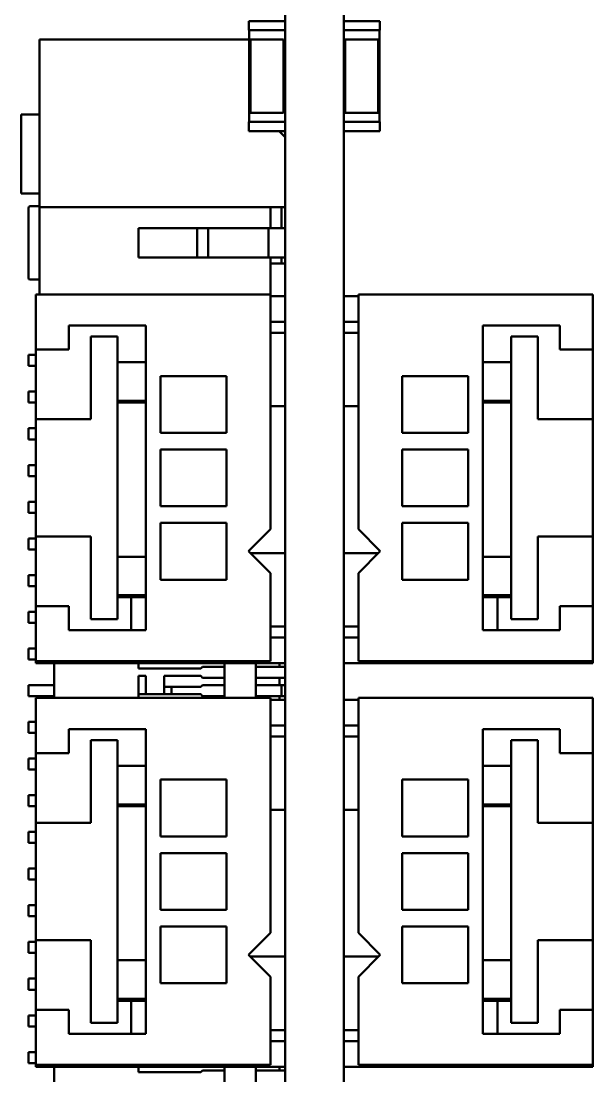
# Model space of a CAD drawing. Header units: millimetres. Extents: x 3137 to 5094, y 789 to 1822.
# Drawn here: x 3410.94 to 3426.54, y 1573.76 to 1602.51 of the extents above; entities that cross this region are included whole.
import ezdxf

# ---------------------------------------------------------------- set-up
doc = ezdxf.new("R2010")
doc.units = ezdxf.units.MM
doc.header["$LTSCALE"] = 1.8
doc.layers.add('외형선(ISO)', color=7, linetype='Continuous', lineweight=50)

msp = doc.modelspace()

# ---------------------------------------------------------------- linework, layer by layer
at = {"layer": '외형선(ISO)'}
for p, q in [((3418.142, 1522.011), (3418.142, 1612.011)), ((3419.742, 1612.011), (3419.742, 1522.011)), ((3418.142, 1602.511), (3417.154, 1602.511)), ((3417.154, 1602.511), (3417.154, 1602.261)), ((3417.154, 1602.261), (3418.142, 1602.261)), ((3417.162, 1602.261), (3417.162, 1599.761)), ((3420.729, 1602.511), (3419.742, 1602.511)), ((3419.742, 1602.261), (3420.729, 1602.261)), ((3420.722, 1599.761), (3420.722, 1602.261)), ((3420.729, 1602.261), (3420.729, 1602.511)), ((3417.162, 1602.011), (3411.442, 1602.011)), ((3411.442, 1597.441), (3411.442, 1602.011)), ((3417.202, 1602.011), (3418.102, 1602.011)), ((3417.202, 1601.261), (3417.202, 1602.011)), ((3418.102, 1601.261), (3418.102, 1602.011)), ((3420.682, 1602.011), (3419.782, 1602.011)), ((3419.782, 1602.011), (3419.782, 1601.261)), ((3420.682, 1602.011), (3420.682, 1601.261)), ((3417.202, 1601.261), (3417.202, 1600.761)), ((3418.102, 1601.261), (3418.102, 1600.761)), ((3419.782, 1600.761), (3419.782, 1601.261)), ((3420.682, 1600.761), (3420.682, 1601.261)), ((3417.202, 1600.011), (3417.202, 1600.761)), ((3418.102, 1600.011), (3418.102, 1600.761)), ((3419.782, 1600.761), (3419.782, 1600.011)), ((3420.682, 1600.761), (3420.682, 1600.011)), ((3410.942, 1599.961), (3411.442, 1599.961)), ((3410.942, 1597.811), (3410.942, 1599.961)), ((3417.202, 1600.011), (3418.102, 1600.011)), ((3420.682, 1600.011), (3419.782, 1600.011)), ((3418.142, 1599.761), (3417.154, 1599.761)), ((3417.154, 1599.761), (3417.154, 1599.511)), ((3420.729, 1599.761), (3419.742, 1599.761)), ((3420.729, 1599.511), (3420.729, 1599.761)), ((3417.154, 1599.511), (3418.142, 1599.511)), ((3418.142, 1599.351), (3417.982, 1599.511)), ((3419.742, 1599.511), (3420.729, 1599.511)), ((3410.942, 1597.811), (3411.442, 1597.811)), ((3411.142, 1597.416), (3411.142, 1595.516)), ((3411.442, 1597.466), (3411.192, 1597.466)), ((3411.442, 1597.441), (3411.442, 1595.061)), ((3411.442, 1597.441), (3418.142, 1597.441)), ((3417.742, 1597.441), (3417.742, 1596.871)), ((3418.042, 1596.871), (3418.042, 1597.416)), ((3414.142, 1596.871), (3414.242, 1596.871)), ((3414.142, 1596.871), (3414.142, 1596.071)), ((3415.742, 1596.871), (3414.242, 1596.871)), ((3416.042, 1596.871), (3415.742, 1596.871)), ((3415.742, 1596.871), (3415.742, 1596.071)), ((3416.042, 1596.871), (3416.792, 1596.871)), ((3416.042, 1596.871), (3416.042, 1596.071)), ((3417.692, 1596.871), (3416.792, 1596.871)), ((3417.692, 1596.871), (3418.142, 1596.871)), ((3417.692, 1596.871), (3417.692, 1596.071)), ((3414.142, 1596.071), (3414.242, 1596.071)), ((3414.242, 1596.071), (3415.742, 1596.071)), ((3415.742, 1596.071), (3416.042, 1596.071)), ((3416.042, 1596.071), (3416.792, 1596.071)), ((3417.692, 1596.071), (3416.792, 1596.071)), ((3418.142, 1596.071), (3417.692, 1596.071)), ((3417.742, 1596.071), (3417.742, 1595.061)), ((3418.042, 1595.901), (3418.042, 1596.071)), ((3417.742, 1595.901), (3418.142, 1595.901)), ((3411.192, 1595.466), (3411.442, 1595.466)), ((3417.742, 1595.061), (3411.342, 1595.061)), ((3411.342, 1595.061), (3411.342, 1593.561)), ((3417.742, 1588.661), (3417.742, 1595.061)), ((3420.142, 1595.061), (3426.542, 1595.061)), ((3420.142, 1588.661), (3420.142, 1595.061)), ((3426.542, 1595.061), (3426.542, 1593.561)), ((3418.142, 1595.011), (3417.742, 1595.011)), ((3419.742, 1595.011), (3420.142, 1595.011)), ((3412.242, 1593.561), (3412.242, 1594.211)), ((3414.342, 1594.211), (3412.242, 1594.211)), ((3414.342, 1585.911), (3414.342, 1594.211)), ((3417.742, 1594.311), (3418.142, 1594.311)), ((3420.142, 1594.311), (3419.742, 1594.311)), ((3423.542, 1585.911), (3423.542, 1594.211)), ((3423.542, 1594.211), (3425.642, 1594.211)), ((3425.642, 1593.561), (3425.642, 1594.211)), ((3412.842, 1591.661), (3412.842, 1593.911)), ((3413.572, 1593.911), (3412.842, 1593.911)), ((3413.572, 1593.911), (3413.572, 1586.211)), ((3417.742, 1594.011), (3418.142, 1594.011)), ((3418.142, 1594.011), (3418.142, 1592.011)), ((3420.142, 1594.011), (3419.742, 1594.011)), ((3424.312, 1593.911), (3424.312, 1586.211)), ((3424.312, 1593.911), (3425.042, 1593.911)), ((3425.042, 1591.661), (3425.042, 1593.911)), ((3411.342, 1593.411), (3411.142, 1593.411)), ((3411.142, 1593.411), (3411.142, 1593.111)), ((3411.342, 1593.561), (3412.242, 1593.561)), ((3411.342, 1591.661), (3411.342, 1593.561)), ((3426.542, 1593.561), (3425.642, 1593.561)), ((3426.542, 1591.661), (3426.542, 1593.561)), ((3411.342, 1593.111), (3411.142, 1593.111)), ((3414.342, 1593.211), (3413.572, 1593.211)), ((3423.542, 1593.211), (3424.312, 1593.211)), ((3416.542, 1592.836), (3414.742, 1592.836)), ((3414.742, 1592.836), (3414.742, 1591.286)), ((3416.542, 1591.286), (3416.542, 1592.836)), ((3421.342, 1592.836), (3423.142, 1592.836)), ((3421.342, 1591.286), (3421.342, 1592.836)), ((3423.142, 1592.836), (3423.142, 1591.286)), ((3411.342, 1592.411), (3411.142, 1592.411)), ((3411.142, 1592.411), (3411.142, 1592.111)), ((3411.342, 1592.111), (3411.142, 1592.111)), ((3414.342, 1592.161), (3413.572, 1592.161)), ((3413.572, 1592.111), (3414.342, 1592.111)), ((3417.742, 1592.011), (3418.142, 1592.011)), ((3420.142, 1592.011), (3419.742, 1592.011)), ((3423.542, 1592.161), (3424.312, 1592.161)), ((3424.312, 1592.111), (3423.542, 1592.111)), ((3411.342, 1591.661), (3412.842, 1591.661)), ((3411.342, 1591.661), (3411.342, 1588.461)), ((3426.542, 1591.661), (3425.042, 1591.661)), ((3426.542, 1591.661), (3426.542, 1588.461)), ((3411.342, 1591.411), (3411.142, 1591.411)), ((3411.142, 1591.411), (3411.142, 1591.111)), ((3411.342, 1591.111), (3411.142, 1591.111)), ((3414.742, 1591.286), (3416.542, 1591.286)), ((3423.142, 1591.286), (3421.342, 1591.286)), ((3414.742, 1590.836), (3414.742, 1589.286)), ((3416.542, 1590.836), (3414.742, 1590.836)), ((3416.542, 1589.286), (3416.542, 1590.836)), ((3421.342, 1589.286), (3421.342, 1590.836)), ((3421.342, 1590.836), (3423.142, 1590.836)), ((3423.142, 1590.836), (3423.142, 1589.286)), ((3411.342, 1590.411), (3411.142, 1590.411)), ((3411.142, 1590.411), (3411.142, 1590.111)), ((3411.342, 1590.111), (3411.142, 1590.111)), ((3411.342, 1589.411), (3411.142, 1589.411)), ((3411.142, 1589.411), (3411.142, 1589.111)), ((3411.342, 1589.111), (3411.142, 1589.111)), ((3414.742, 1589.286), (3416.542, 1589.286)), ((3423.142, 1589.286), (3421.342, 1589.286)), ((3414.742, 1588.836), (3414.742, 1587.286)), ((3416.542, 1588.836), (3414.742, 1588.836)), ((3416.542, 1587.286), (3416.542, 1588.836)), ((3421.342, 1587.286), (3421.342, 1588.836)), ((3421.342, 1588.836), (3423.142, 1588.836)), ((3423.142, 1588.836), (3423.142, 1587.286)), ((3411.342, 1588.461), (3412.842, 1588.461)), ((3411.342, 1586.561), (3411.342, 1588.461)), ((3412.842, 1588.461), (3412.842, 1586.211)), ((3417.742, 1588.661), (3417.142, 1588.061)), ((3420.142, 1588.661), (3420.742, 1588.061)), ((3425.042, 1588.461), (3425.042, 1586.211)), ((3426.542, 1588.461), (3425.042, 1588.461)), ((3426.542, 1586.561), (3426.542, 1588.461)), ((3411.342, 1588.411), (3411.142, 1588.411)), ((3411.142, 1588.411), (3411.142, 1588.111)), ((3411.342, 1588.111), (3411.142, 1588.111)), ((3414.342, 1587.911), (3413.572, 1587.911)), ((3417.142, 1588.061), (3417.742, 1587.461)), ((3417.192, 1588.011), (3418.142, 1588.011)), ((3418.142, 1588.011), (3418.142, 1586.011)), ((3420.692, 1588.011), (3419.742, 1588.011)), ((3420.742, 1588.061), (3420.142, 1587.461)), ((3423.542, 1587.911), (3424.312, 1587.911)), ((3411.342, 1587.411), (3411.142, 1587.411)), ((3411.142, 1587.411), (3411.142, 1587.111)), ((3417.742, 1585.061), (3417.742, 1587.461)), ((3420.142, 1585.061), (3420.142, 1587.461)), ((3411.342, 1587.111), (3411.142, 1587.111)), ((3414.742, 1587.286), (3416.542, 1587.286)), ((3423.142, 1587.286), (3421.342, 1587.286)), ((3414.342, 1586.861), (3413.572, 1586.861)), ((3413.572, 1586.811), (3413.942, 1586.811)), ((3414.342, 1586.811), (3413.942, 1586.811)), ((3413.942, 1586.811), (3413.942, 1585.911)), ((3423.542, 1586.861), (3424.312, 1586.861)), ((3423.542, 1586.811), (3423.942, 1586.811)), ((3424.312, 1586.811), (3423.942, 1586.811)), ((3423.942, 1586.811), (3423.942, 1585.911)), ((3411.342, 1586.561), (3412.242, 1586.561)), ((3411.342, 1585.061), (3411.342, 1586.561)), ((3412.242, 1586.561), (3412.242, 1585.911)), ((3426.542, 1586.561), (3425.642, 1586.561)), ((3425.642, 1586.561), (3425.642, 1585.911)), ((3426.542, 1585.061), (3426.542, 1586.561)), ((3411.342, 1586.411), (3411.142, 1586.411)), ((3411.142, 1586.411), (3411.142, 1586.111)), ((3413.572, 1586.211), (3412.842, 1586.211)), ((3424.312, 1586.211), (3425.042, 1586.211)), ((3411.342, 1586.111), (3411.142, 1586.111)), ((3414.342, 1585.911), (3412.242, 1585.911)), ((3418.142, 1586.011), (3417.742, 1586.011)), ((3419.742, 1586.011), (3420.142, 1586.011)), ((3423.542, 1585.911), (3425.642, 1585.911)), ((3418.142, 1585.711), (3417.742, 1585.711)), ((3419.742, 1585.711), (3420.142, 1585.711)), ((3411.342, 1585.411), (3411.142, 1585.411)), ((3411.142, 1585.411), (3411.142, 1585.111)), ((3411.342, 1585.111), (3411.142, 1585.111)), ((3417.742, 1585.061), (3411.342, 1585.061)), ((3411.342, 1585.011), (3411.342, 1585.061)), ((3413.342, 1585.011), (3411.342, 1585.011)), ((3411.842, 1585.011), (3411.842, 1584.061)), ((3413.342, 1585.061), (3413.342, 1585.011)), ((3413.342, 1585.011), (3416.342, 1585.011)), ((3414.142, 1584.861), (3414.142, 1585.011)), ((3416.342, 1585.061), (3416.342, 1585.011)), ((3416.342, 1585.011), (3418.142, 1585.011)), ((3416.492, 1585.011), (3416.492, 1584.061)), ((3417.342, 1584.061), (3417.342, 1585.011)), ((3417.992, 1584.911), (3417.992, 1585.011)), ((3421.542, 1585.011), (3419.742, 1585.011)), ((3420.142, 1585.061), (3426.542, 1585.061)), ((3421.542, 1585.061), (3421.542, 1585.011)), ((3424.542, 1585.011), (3421.542, 1585.011)), ((3424.542, 1585.061), (3424.542, 1585.011)), ((3424.542, 1585.011), (3426.542, 1585.011)), ((3426.542, 1585.011), (3426.542, 1585.061)), ((3414.442, 1584.861), (3414.142, 1584.861)), ((3414.442, 1584.861), (3415.842, 1584.861)), ((3415.842, 1584.861), (3415.892, 1584.911)), ((3416.492, 1584.911), (3415.892, 1584.911)), ((3417.892, 1584.911), (3417.342, 1584.911)), ((3417.892, 1584.911), (3417.992, 1584.911)), ((3418.142, 1584.911), (3417.992, 1584.911)), ((3414.142, 1584.161), (3414.142, 1584.661)), ((3414.142, 1584.661), (3414.342, 1584.661)), ((3414.342, 1584.161), (3414.342, 1584.661)), ((3415.142, 1584.661), (3414.842, 1584.661)), ((3414.842, 1584.361), (3414.842, 1584.661)), ((3415.842, 1584.661), (3415.142, 1584.661)), ((3415.842, 1584.661), (3415.892, 1584.611)), ((3416.492, 1584.611), (3415.892, 1584.611)), ((3417.892, 1584.611), (3417.342, 1584.611)), ((3417.892, 1584.611), (3417.992, 1584.611)), ((3417.992, 1584.411), (3417.992, 1584.611)), ((3418.142, 1584.611), (3417.992, 1584.611)), ((3411.842, 1584.411), (3411.142, 1584.411)), ((3411.142, 1584.411), (3411.142, 1584.111)), ((3414.142, 1584.061), (3414.142, 1584.161)), ((3414.442, 1584.161), (3414.142, 1584.161)), ((3415.842, 1584.161), (3414.442, 1584.161)), ((3415.142, 1584.361), (3414.842, 1584.361)), ((3414.842, 1584.161), (3414.842, 1584.361)), ((3415.042, 1584.161), (3415.042, 1584.361)), ((3415.142, 1584.361), (3415.845, 1584.361)), ((3415.892, 1584.111), (3415.842, 1584.161)), ((3415.892, 1584.411), (3415.845, 1584.361)), ((3416.492, 1584.411), (3415.892, 1584.411)), ((3417.892, 1584.411), (3417.342, 1584.411)), ((3417.892, 1584.411), (3417.992, 1584.411)), ((3417.992, 1584.411), (3418.142, 1584.411)), ((3418.042, 1584.111), (3418.042, 1584.411)), ((3411.842, 1584.111), (3411.142, 1584.111)), ((3417.742, 1584.061), (3411.342, 1584.061)), ((3411.342, 1584.061), (3411.342, 1582.561)), ((3415.892, 1584.111), (3416.492, 1584.111)), ((3417.342, 1584.111), (3417.892, 1584.111)), ((3417.742, 1577.661), (3417.742, 1584.061)), ((3418.142, 1584.011), (3417.742, 1584.011)), ((3417.892, 1584.111), (3417.992, 1584.111)), ((3417.992, 1584.111), (3418.142, 1584.111)), ((3417.992, 1584.011), (3417.992, 1584.111)), ((3419.742, 1584.011), (3420.142, 1584.011)), ((3420.142, 1584.061), (3426.542, 1584.061)), ((3420.142, 1577.661), (3420.142, 1584.061)), ((3426.542, 1584.061), (3426.542, 1582.561)), ((3411.342, 1583.411), (3411.142, 1583.411)), ((3411.142, 1583.411), (3411.142, 1583.111)), ((3417.742, 1583.311), (3418.142, 1583.311)), ((3420.142, 1583.311), (3419.742, 1583.311)), ((3411.342, 1583.111), (3411.142, 1583.111)), ((3412.242, 1582.561), (3412.242, 1583.211)), ((3414.342, 1583.211), (3412.242, 1583.211)), ((3414.342, 1574.911), (3414.342, 1583.211)), ((3417.742, 1583.011), (3418.142, 1583.011)), ((3418.142, 1583.011), (3418.142, 1581.011)), ((3420.142, 1583.011), (3419.742, 1583.011)), ((3423.542, 1574.911), (3423.542, 1583.211)), ((3423.542, 1583.211), (3425.642, 1583.211)), ((3425.642, 1582.561), (3425.642, 1583.211)), ((3412.842, 1580.661), (3412.842, 1582.911)), ((3413.572, 1582.911), (3412.842, 1582.911)), ((3413.572, 1582.911), (3413.572, 1575.211)), ((3424.312, 1582.911), (3424.312, 1575.211)), ((3424.312, 1582.911), (3425.042, 1582.911)), ((3425.042, 1580.661), (3425.042, 1582.911)), ((3411.342, 1582.411), (3411.142, 1582.411)), ((3411.142, 1582.411), (3411.142, 1582.111)), ((3411.342, 1582.561), (3412.242, 1582.561)), ((3411.342, 1580.661), (3411.342, 1582.561)), ((3426.542, 1582.561), (3425.642, 1582.561)), ((3426.542, 1580.661), (3426.542, 1582.561)), ((3414.342, 1582.211), (3413.572, 1582.211)), ((3423.542, 1582.211), (3424.312, 1582.211)), ((3411.342, 1582.111), (3411.142, 1582.111)), ((3416.542, 1581.836), (3414.742, 1581.836)), ((3414.742, 1581.836), (3414.742, 1580.286)), ((3416.542, 1580.286), (3416.542, 1581.836)), ((3421.342, 1581.836), (3423.142, 1581.836)), ((3421.342, 1580.286), (3421.342, 1581.836)), ((3423.142, 1581.836), (3423.142, 1580.286)), ((3411.342, 1581.411), (3411.142, 1581.411)), ((3411.142, 1581.411), (3411.142, 1581.111)), ((3411.342, 1581.111), (3411.142, 1581.111)), ((3414.342, 1581.161), (3413.572, 1581.161)), ((3413.572, 1581.111), (3414.342, 1581.111)), ((3417.742, 1581.011), (3418.142, 1581.011)), ((3420.142, 1581.011), (3419.742, 1581.011)), ((3423.542, 1581.161), (3424.312, 1581.161)), ((3424.312, 1581.111), (3423.542, 1581.111)), ((3411.342, 1580.411), (3411.142, 1580.411)), ((3411.142, 1580.411), (3411.142, 1580.111)), ((3411.342, 1580.661), (3412.842, 1580.661)), ((3411.342, 1580.661), (3411.342, 1577.461)), ((3426.542, 1580.661), (3425.042, 1580.661)), ((3426.542, 1580.661), (3426.542, 1577.461)), ((3411.342, 1580.111), (3411.142, 1580.111)), ((3414.742, 1580.286), (3416.542, 1580.286)), ((3423.142, 1580.286), (3421.342, 1580.286)), ((3414.742, 1579.836), (3414.742, 1578.286)), ((3416.542, 1579.836), (3414.742, 1579.836)), ((3416.542, 1578.286), (3416.542, 1579.836)), ((3421.342, 1578.286), (3421.342, 1579.836)), ((3421.342, 1579.836), (3423.142, 1579.836)), ((3423.142, 1579.836), (3423.142, 1578.286)), ((3411.342, 1579.411), (3411.142, 1579.411)), ((3411.142, 1579.411), (3411.142, 1579.111)), ((3411.342, 1579.111), (3411.142, 1579.111)), ((3411.342, 1578.411), (3411.142, 1578.411)), ((3411.142, 1578.411), (3411.142, 1578.111)), ((3411.342, 1578.111), (3411.142, 1578.111)), ((3414.742, 1578.286), (3416.542, 1578.286)), ((3423.142, 1578.286), (3421.342, 1578.286)), ((3414.742, 1577.836), (3414.742, 1576.286)), ((3416.542, 1577.836), (3414.742, 1577.836)), ((3416.542, 1576.286), (3416.542, 1577.836)), ((3421.342, 1576.286), (3421.342, 1577.836)), ((3421.342, 1577.836), (3423.142, 1577.836)), ((3423.142, 1577.836), (3423.142, 1576.286)), ((3417.742, 1577.661), (3417.142, 1577.061)), ((3420.142, 1577.661), (3420.742, 1577.061)), ((3411.342, 1577.411), (3411.142, 1577.411)), ((3411.142, 1577.411), (3411.142, 1577.111)), ((3411.342, 1577.461), (3412.842, 1577.461)), ((3411.342, 1575.561), (3411.342, 1577.461)), ((3412.842, 1577.461), (3412.842, 1575.211)), ((3425.042, 1577.461), (3425.042, 1575.211)), ((3426.542, 1577.461), (3425.042, 1577.461)), ((3426.542, 1575.561), (3426.542, 1577.461)), ((3411.342, 1577.111), (3411.142, 1577.111)), ((3417.142, 1577.061), (3417.742, 1576.461)), ((3417.192, 1577.011), (3418.142, 1577.011)), ((3418.142, 1577.011), (3418.142, 1575.011)), ((3420.692, 1577.011), (3419.742, 1577.011)), ((3420.742, 1577.061), (3420.142, 1576.461)), ((3414.342, 1576.911), (3413.572, 1576.911)), ((3423.542, 1576.911), (3424.312, 1576.911)), ((3411.342, 1576.411), (3411.142, 1576.411)), ((3411.142, 1576.411), (3411.142, 1576.111)), ((3417.742, 1574.061), (3417.742, 1576.461)), ((3420.142, 1574.061), (3420.142, 1576.461)), ((3411.342, 1576.111), (3411.142, 1576.111)), ((3414.742, 1576.286), (3416.542, 1576.286)), ((3423.142, 1576.286), (3421.342, 1576.286)), ((3414.342, 1575.861), (3413.572, 1575.861)), ((3413.572, 1575.811), (3413.942, 1575.811)), ((3414.342, 1575.811), (3413.942, 1575.811)), ((3413.942, 1575.811), (3413.942, 1574.911)), ((3423.542, 1575.861), (3424.312, 1575.861)), ((3423.542, 1575.811), (3423.942, 1575.811)), ((3424.312, 1575.811), (3423.942, 1575.811)), ((3423.942, 1575.811), (3423.942, 1574.911)), ((3411.342, 1575.561), (3412.242, 1575.561)), ((3411.342, 1574.061), (3411.342, 1575.561)), ((3412.242, 1575.561), (3412.242, 1574.911)), ((3426.542, 1575.561), (3425.642, 1575.561)), ((3425.642, 1575.561), (3425.642, 1574.911)), ((3426.542, 1574.061), (3426.542, 1575.561)), ((3411.342, 1575.411), (3411.142, 1575.411)), ((3411.142, 1575.411), (3411.142, 1575.111)), ((3411.342, 1575.111), (3411.142, 1575.111)), ((3413.572, 1575.211), (3412.842, 1575.211)), ((3418.142, 1575.011), (3417.742, 1575.011)), ((3419.742, 1575.011), (3420.142, 1575.011)), ((3424.312, 1575.211), (3425.042, 1575.211)), ((3414.342, 1574.911), (3412.242, 1574.911)), ((3418.142, 1574.711), (3417.742, 1574.711)), ((3419.742, 1574.711), (3420.142, 1574.711)), ((3423.542, 1574.911), (3425.642, 1574.911)), ((3411.342, 1574.411), (3411.142, 1574.411)), ((3411.142, 1574.411), (3411.142, 1574.111)), ((3411.342, 1574.111), (3411.142, 1574.111)), ((3417.742, 1574.061), (3411.342, 1574.061)), ((3411.342, 1574.011), (3411.342, 1574.061)), ((3413.342, 1574.011), (3411.342, 1574.011)), ((3411.842, 1574.011), (3411.842, 1573.061)), ((3413.342, 1574.061), (3413.342, 1574.011)), ((3413.342, 1574.011), (3416.342, 1574.011)), ((3414.142, 1573.861), (3414.142, 1574.011)), ((3414.442, 1573.861), (3414.142, 1573.861)), ((3414.442, 1573.861), (3415.842, 1573.861)), ((3415.842, 1573.861), (3415.892, 1573.911)), ((3416.492, 1573.911), (3415.892, 1573.911)), ((3416.342, 1574.061), (3416.342, 1574.011)), ((3416.342, 1574.011), (3418.142, 1574.011)), ((3416.492, 1574.011), (3416.492, 1573.061)), ((3417.342, 1573.061), (3417.342, 1574.011)), ((3417.892, 1573.911), (3417.342, 1573.911)), ((3417.892, 1573.911), (3417.992, 1573.911)), ((3417.992, 1573.911), (3417.992, 1574.011)), ((3418.142, 1573.911), (3417.992, 1573.911)), ((3421.542, 1574.011), (3419.742, 1574.011)), ((3420.142, 1574.061), (3426.542, 1574.061)), ((3421.542, 1574.061), (3421.542, 1574.011)), ((3424.542, 1574.011), (3421.542, 1574.011)), ((3424.542, 1574.061), (3424.542, 1574.011)), ((3424.542, 1574.011), (3426.542, 1574.011)), ((3426.542, 1574.011), (3426.542, 1574.061))]:
    msp.add_line(p, q, dxfattribs=at)
for centre, start, end in [((3411.192, 1597.416), 90, 180), ((3417.992, 1597.416), 0, 30), ((3411.192, 1595.516), 180, 270)]:
    msp.add_arc(centre, 0.05, start, end, dxfattribs=at)

doc.saveas('drawing.dxf')
